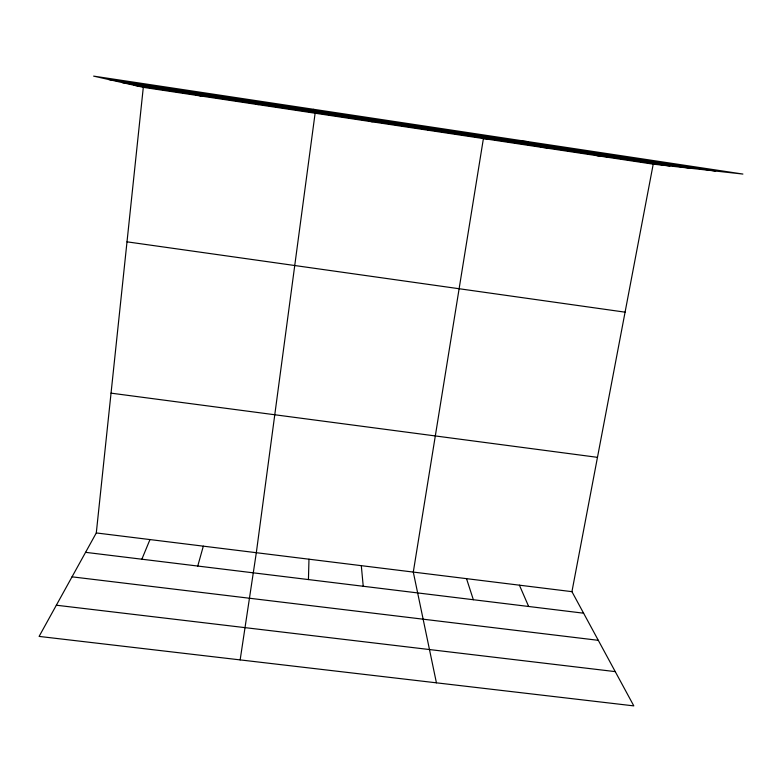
<?xml version="1.0" encoding="UTF-8"?>
<svg xmlns="http://www.w3.org/2000/svg" width="782" height="782" viewBox="0 0 782 782"><rect width="100%" height="100%" fill="white"/><g stroke="black" fill="none" stroke-linecap="round" stroke-linejoin="round"><path stroke-width="1.17" d="M308.44 579.57L308.978 559.198M653.214 164.161L571.935 591.661L633.811 705.882L39.1 636.411L96.294 532.943L143.302 87.349L93.625 76.118L742.9 174.063L653.214 164.161L143.302 87.349M240.152 659.9L256.32 552.698L315.117 113.234L313.641 109.304M197.758 566.051L203.32 546.159M141.855 559.218L149.978 539.57M371.597 121.738L374.207 121.454M427.686 130.193L433.14 130.33M527.909 141.63L483.403 138.58L413.297 572.072L436.424 682.823M540.401 147.172L551.496 148.16M597.008 155.696L610.898 157.114M56.343 605.219L615.258 671.621M72.032 576.833L598.298 640.321M85.57 552.336L583.607 613.196M96.294 532.943L571.935 591.661M111.044 393.151L597.477 457.343M127.007 241.834L625.082 312.165M108.815 79.549L715.647 171.053M122.471 82.638L691.014 168.335M134.142 85.277L669.871 165.999M194.816 94.417L200.974 96.039M255.049 103.498L258.246 104.661M519.404 585.171L528.661 606.48M466.522 578.651L473.345 599.726M361.304 565.66L363.229 586.265"/></g></svg>
